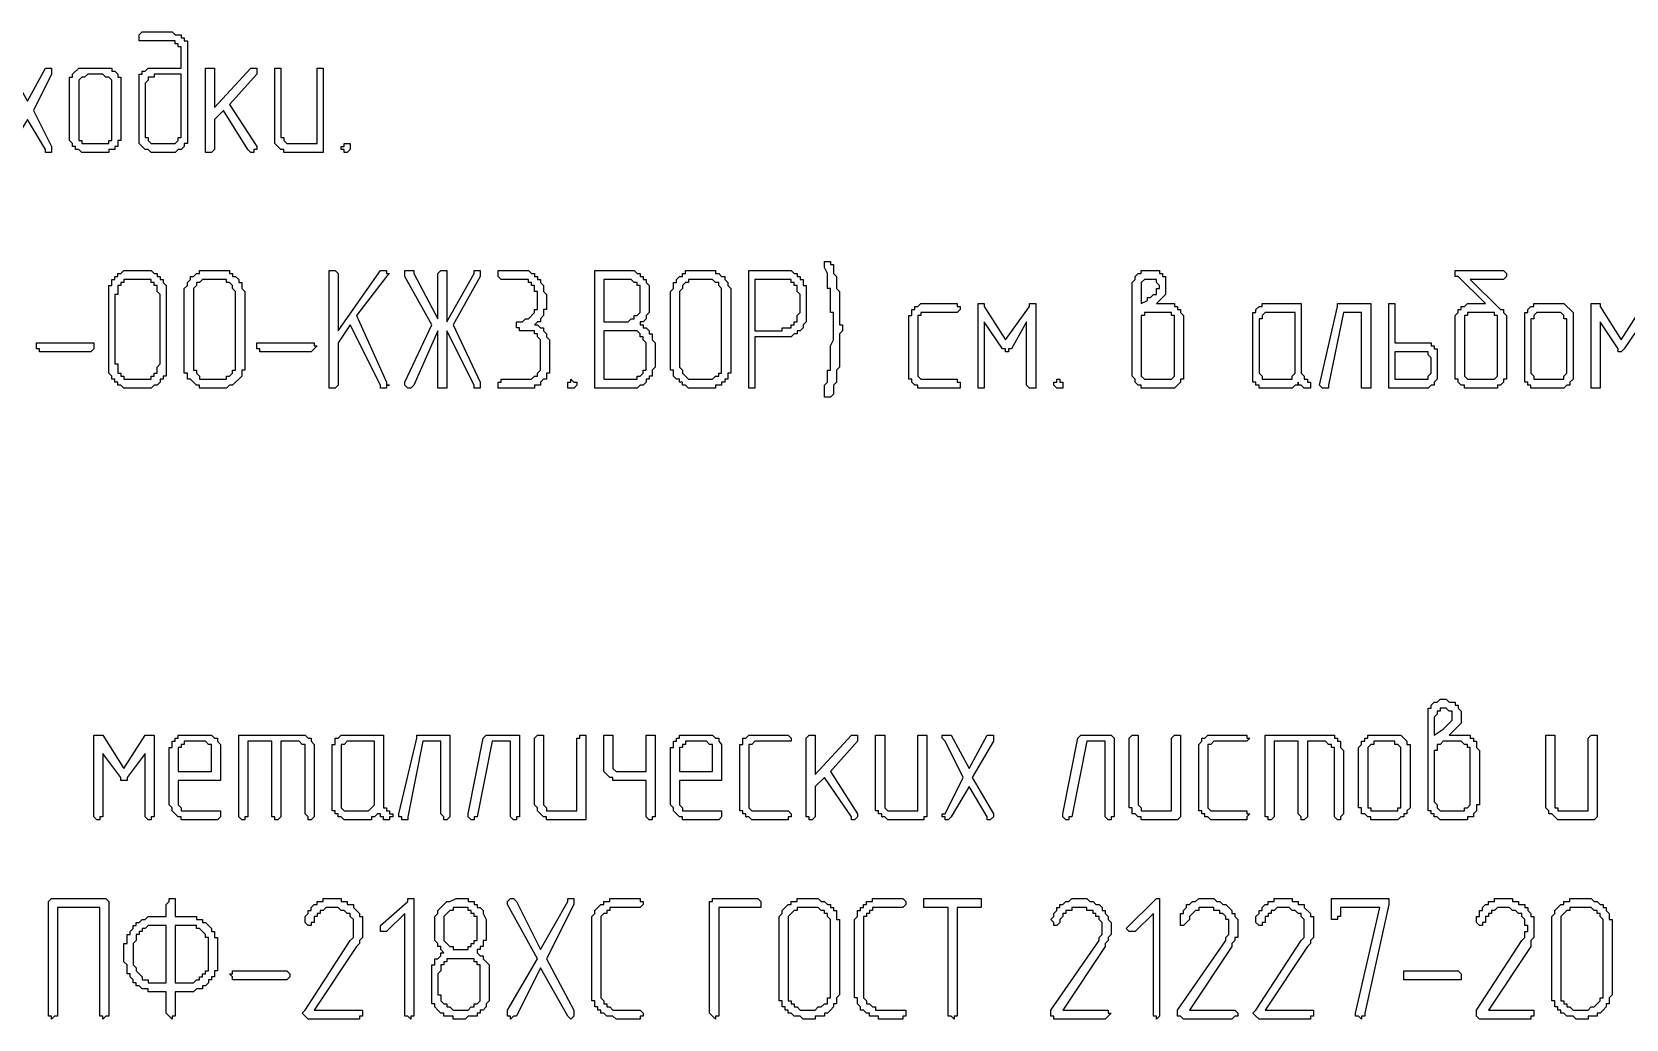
# Model space of a CAD drawing. Header units: millimetres. Extents: x 1 to 1188, y 1 to 840.
# Drawn here: x 1097.7 to 1131.23, y 77.86 to 98.62 of the extents above; entities that cross this region are included whole.
import ezdxf

# ---------------------------------------------------------------- set-up
doc = ezdxf.new("R2010")
doc.units = ezdxf.units.MM
doc.layers.add('GEOMETRY', color=7, linetype='Continuous')

msp = doc.modelspace()

# ---------------------------------------------------------------- linework, layer by layer
at = {"layer": 'GEOMETRY'}
for points in [[(1100.843, 97.86), (1100.843, 98.305), (1100.78, 98.305), (1100.78, 98.369), (1100.716, 98.369), (1100.716, 98.432), (1099.954, 98.432), (1099.954, 98.559), (1100.018, 98.622), (1100.653, 98.622), (1100.716, 98.559), (1100.843, 98.559), (1100.843, 98.495), (1100.906, 98.495), (1100.906, 98.432), (1100.97, 98.432), (1100.97, 96.273), (1100.906, 96.273), (1100.906, 96.209), (1100.843, 96.146), (1100.78, 96.146), (1100.716, 96.082), (1100.208, 96.082), (1100.144, 96.146), (1100.081, 96.146), (1099.954, 96.273), (1099.954, 97.733), (1100.018, 97.733), (1100.018, 97.797), (1100.081, 97.797), (1100.144, 97.86)], [(1097.731, 96.971), (1098.113, 96.209), (1098.113, 96.082), (1097.985, 96.082), (1097.985, 96.146), (1097.605, 96.781), (1097.223, 96.146), (1097.223, 96.082), (1097.096, 96.082), (1097.096, 96.146), (1097.033, 96.209), (1097.096, 96.209), (1097.478, 96.971), (1097.096, 97.733), (1097.033, 97.797), (1097.096, 97.86), (1097.223, 97.86), (1097.605, 97.163), (1097.985, 97.86), (1098.113, 97.86), (1098.113, 97.733)], [(1099.573, 96.464), (1099.573, 96.336), (1099.509, 96.336), (1099.509, 96.209), (1099.446, 96.209), (1099.446, 96.146), (1099.319, 96.146), (1099.319, 96.082), (1098.747, 96.082), (1098.684, 96.146), (1098.62, 96.146), (1098.62, 96.209), (1098.557, 96.209), (1098.557, 96.273), (1098.494, 96.336), (1098.494, 97.67), (1098.557, 97.67), (1098.557, 97.733), (1098.684, 97.86), (1099.382, 97.86), (1099.382, 97.797), (1099.446, 97.797), (1099.509, 97.733), (1099.509, 97.67), (1099.573, 97.67)], [(1099.382, 96.464), (1099.382, 97.606), (1099.319, 97.67), (1099.256, 97.67), (1099.192, 97.733), (1098.875, 97.733), (1098.81, 97.67), (1098.747, 97.67), (1098.684, 97.606), (1098.684, 96.336), (1098.747, 96.336), (1098.747, 96.273), (1099.319, 96.273), (1099.319, 96.336), (1099.382, 96.336)], [(1100.843, 97.733), (1100.271, 97.733), (1100.271, 97.67), (1100.144, 97.67), (1100.144, 97.606), (1100.081, 97.543), (1100.081, 96.401), (1100.144, 96.401), (1100.144, 96.336), (1100.208, 96.273), (1100.716, 96.273), (1100.78, 96.336), (1100.78, 96.401), (1100.843, 96.401)], [(1101.859, 97.098), (1102.431, 96.209), (1102.431, 96.146), (1102.367, 96.146), (1102.367, 96.082), (1102.304, 96.082), (1102.24, 96.146), (1101.732, 96.971), (1101.542, 96.781), (1101.542, 96.146), (1101.478, 96.082), (1101.352, 96.082), (1101.352, 97.86), (1101.542, 97.86), (1101.542, 97.035), (1102.304, 97.86), (1102.431, 97.86), (1102.431, 97.733)], [(1103.828, 96.209), (1103.828, 96.082), (1103.002, 96.082), (1103.002, 96.146), (1102.939, 96.146), (1102.876, 96.209), (1102.811, 96.273), (1102.811, 97.86), (1102.939, 97.86), (1102.939, 96.401), (1103.002, 96.401), (1103.002, 96.336), (1103.066, 96.273), (1103.701, 96.273), (1103.701, 97.86), (1103.828, 97.86)], [(1104.335, 96.273), (1104.398, 96.273), (1104.398, 96.146), (1104.335, 96.082), (1104.272, 96.082), (1104.272, 96.146), (1104.208, 96.146), (1104.208, 96.209), (1104.272, 96.209), (1104.272, 96.273)], [(1100.526, 91.638), (1100.526, 91.383), (1100.463, 91.383), (1100.463, 91.32), (1100.398, 91.32), (1100.398, 91.256), (1100.335, 91.193), (1100.271, 91.193), (1100.208, 91.13), (1099.636, 91.13), (1099.573, 91.193), (1099.509, 91.193), (1099.509, 91.256), (1099.446, 91.256), (1099.446, 91.32), (1099.382, 91.32), (1099.382, 91.383), (1099.319, 91.447), (1099.319, 93.289), (1099.382, 93.289), (1099.382, 93.416), (1099.446, 93.416), (1099.446, 93.479), (1099.509, 93.479), (1099.509, 93.543), (1099.573, 93.543), (1099.636, 93.606), (1100.208, 93.606), (1100.271, 93.543), (1100.335, 93.543), (1100.335, 93.479), (1100.398, 93.479), (1100.398, 93.416), (1100.463, 93.416), (1100.463, 93.352), (1100.526, 93.289)], [(1102.177, 91.638), (1102.177, 91.51), (1102.114, 91.51), (1102.114, 91.383), (1102.05, 91.32), (1101.985, 91.256), (1101.922, 91.193), (1101.859, 91.193), (1101.795, 91.13), (1101.223, 91.13), (1101.223, 91.193), (1101.16, 91.193), (1101.033, 91.32), (1100.97, 91.32), (1100.97, 91.447), (1100.906, 91.447), (1100.906, 93.226), (1100.97, 93.289), (1100.97, 93.352), (1101.033, 93.416), (1101.033, 93.479), (1101.097, 93.479), (1101.16, 93.543), (1101.223, 93.543), (1101.223, 93.606), (1101.859, 93.606), (1101.859, 93.543), (1101.922, 93.543), (1101.922, 93.479), (1101.985, 93.479), (1102.05, 93.416), (1102.05, 93.352), (1102.114, 93.352), (1102.114, 93.226), (1102.177, 93.161)], [(1104.145, 92.082), (1104.145, 91.193), (1104.081, 91.13), (1103.955, 91.13), (1103.955, 93.606), (1104.081, 93.606), (1104.145, 93.543), (1104.145, 92.335), (1105.034, 93.606), (1105.16, 93.606), (1105.16, 93.543), (1105.225, 93.543), (1105.16, 93.479), (1104.527, 92.654), (1105.16, 91.256), (1105.16, 91.193), (1105.225, 91.193), (1105.16, 91.193), (1105.16, 91.13), (1105.034, 91.13), (1105.034, 91.193), (1104.398, 92.464)], [(1106.431, 92.527), (1107.003, 93.543), (1107.003, 93.606), (1107.13, 93.606), (1107.13, 93.479), (1106.558, 92.464), (1107.13, 91.256), (1107.13, 91.13), (1107.003, 91.13), (1107.003, 91.193), (1106.431, 92.335), (1106.431, 91.13), (1106.241, 91.13), (1106.241, 92.335), (1105.732, 91.193), (1105.669, 91.13), (1105.606, 91.13), (1105.542, 91.193), (1105.542, 91.256), (1106.114, 92.464), (1105.542, 93.479), (1105.542, 93.606), (1105.732, 93.606), (1105.732, 93.543), (1106.241, 92.59), (1106.241, 93.543), (1106.304, 93.606), (1106.431, 93.606)], [(1108.272, 92.464), (1108.335, 92.464), (1108.4, 92.4), (1108.464, 92.4), (1108.464, 92.335), (1108.527, 92.272), (1108.527, 92.209), (1108.59, 92.145), (1108.59, 91.447), (1108.527, 91.447), (1108.527, 91.32), (1108.464, 91.32), (1108.4, 91.256), (1108.4, 91.193), (1108.272, 91.193), (1108.272, 91.13), (1107.51, 91.13), (1107.51, 91.256), (1107.573, 91.256), (1107.573, 91.32), (1108.209, 91.32), (1108.272, 91.383), (1108.335, 91.383), (1108.335, 91.447), (1108.4, 91.51), (1108.4, 92.145), (1108.335, 92.209), (1108.335, 92.272), (1108.272, 92.272), (1108.272, 92.335), (1107.955, 92.335), (1107.955, 92.4), (1107.892, 92.4), (1107.892, 92.527), (1108.019, 92.527), (1108.082, 92.59), (1108.145, 92.59), (1108.272, 92.717), (1108.272, 92.781), (1108.335, 92.781), (1108.335, 93.161), (1108.272, 93.161), (1108.272, 93.289), (1108.209, 93.289), (1108.209, 93.352), (1108.145, 93.352), (1108.145, 93.416), (1107.573, 93.416), (1107.51, 93.479), (1107.51, 93.606), (1108.145, 93.606), (1108.209, 93.543), (1108.272, 93.543), (1108.272, 93.479), (1108.335, 93.479), (1108.335, 93.416), (1108.4, 93.416), (1108.4, 93.352), (1108.464, 93.289), (1108.464, 93.161), (1108.527, 93.098), (1108.527, 92.781), (1108.464, 92.781), (1108.464, 92.654), (1108.4, 92.59), (1108.4, 92.527), (1108.335, 92.527)], [(1109.606, 91.13), (1109.543, 91.13), (1109.543, 93.606), (1110.368, 93.606), (1110.431, 93.543), (1110.495, 93.543), (1110.495, 93.479), (1110.558, 93.479), (1110.558, 93.416), (1110.622, 93.416), (1110.622, 93.352), (1110.685, 93.289), (1110.685, 92.717), (1110.622, 92.654), (1110.622, 92.59), (1110.558, 92.527), (1110.495, 92.527), (1110.495, 92.464), (1110.558, 92.464), (1110.558, 92.4), (1110.622, 92.4), (1110.685, 92.335), (1110.685, 92.272), (1110.748, 92.272), (1110.748, 92.145), (1110.813, 92.082), (1110.813, 91.573), (1110.748, 91.51), (1110.748, 91.383), (1110.685, 91.383), (1110.685, 91.32), (1110.622, 91.32), (1110.622, 91.256), (1110.558, 91.193), (1110.495, 91.193), (1110.431, 91.13)], [(1112.401, 91.638), (1112.401, 91.447), (1112.336, 91.447), (1112.336, 91.32), (1112.273, 91.32), (1112.273, 91.256), (1112.209, 91.256), (1112.209, 91.193), (1112.082, 91.193), (1112.082, 91.13), (1111.51, 91.13), (1111.447, 91.193), (1111.384, 91.193), (1111.384, 91.256), (1111.32, 91.256), (1111.32, 91.32), (1111.257, 91.32), (1111.194, 91.383), (1111.194, 91.51), (1111.13, 91.51), (1111.13, 93.161), (1111.194, 93.226), (1111.194, 93.352), (1111.257, 93.352), (1111.257, 93.416), (1111.32, 93.479), (1111.384, 93.479), (1111.384, 93.543), (1111.447, 93.543), (1111.447, 93.606), (1112.082, 93.606), (1112.082, 93.543), (1112.146, 93.543), (1112.209, 93.479), (1112.273, 93.479), (1112.273, 93.416), (1112.336, 93.352), (1112.336, 93.289), (1112.401, 93.226)], [(1112.908, 92.209), (1112.908, 91.13), (1112.781, 91.13), (1112.781, 93.606), (1113.67, 93.606), (1113.733, 93.543), (1113.797, 93.543), (1113.797, 93.479), (1113.86, 93.479), (1113.86, 93.416), (1113.923, 93.416), (1113.923, 93.289), (1113.988, 93.289), (1113.988, 92.527), (1113.923, 92.464), (1113.923, 92.4), (1113.86, 92.335), (1113.797, 92.335), (1113.797, 92.272), (1113.733, 92.272), (1113.67, 92.209)], [(1114.559, 91.003), (1114.495, 90.939), (1114.369, 90.939), (1114.369, 91.193), (1114.432, 91.256), (1114.432, 91.51), (1114.495, 91.51), (1114.495, 92.019), (1114.559, 92.145), (1114.559, 92.717), (1114.495, 92.717), (1114.495, 93.226), (1114.432, 93.226), (1114.432, 93.543), (1114.369, 93.669), (1114.369, 93.796), (1114.495, 93.796), (1114.495, 93.733), (1114.559, 93.733), (1114.559, 93.543), (1114.622, 93.479), (1114.622, 93.226), (1114.685, 93.161), (1114.685, 92.464), (1114.75, 92.464), (1114.75, 92.335), (1114.685, 92.272), (1114.685, 91.573), (1114.622, 91.51), (1114.622, 91.256), (1114.559, 91.193)], [(1121.354, 92.907), (1121.734, 92.907), (1121.734, 92.844), (1121.798, 92.844), (1121.798, 92.781), (1121.861, 92.781), (1121.861, 92.717), (1121.926, 92.654), (1121.926, 91.32), (1121.861, 91.32), (1121.861, 91.256), (1121.734, 91.13), (1121.035, 91.13), (1121.035, 91.193), (1120.972, 91.193), (1120.909, 91.256), (1120.909, 91.32), (1120.845, 91.383), (1120.845, 93.352), (1120.909, 93.416), (1120.909, 93.479), (1120.972, 93.543), (1121.035, 93.543), (1121.035, 93.606), (1121.417, 93.606), (1121.417, 93.543), (1121.481, 93.543), (1121.481, 93.479), (1121.544, 93.479), (1121.544, 93.098)], [(1128.593, 92.781), (1128.656, 92.781), (1128.656, 92.717), (1128.719, 92.654), (1128.719, 91.32), (1128.656, 91.32), (1128.656, 91.256), (1128.593, 91.193), (1128.529, 91.193), (1128.529, 91.13), (1127.831, 91.13), (1127.831, 91.193), (1127.767, 91.193), (1127.704, 91.256), (1127.704, 91.32), (1127.64, 91.32), (1127.64, 92.654), (1127.704, 92.717), (1127.704, 92.781), (1127.767, 92.781), (1127.767, 92.844), (1127.831, 92.844), (1127.894, 92.907), (1128.276, 92.907), (1127.704, 93.479), (1127.64, 93.479), (1127.64, 93.606), (1128.656, 93.606), (1128.719, 93.543), (1128.719, 93.479), (1128.656, 93.416), (1127.957, 93.416)], [(1100.398, 91.638), (1100.398, 93.098), (1100.335, 93.161), (1100.335, 93.289), (1100.271, 93.289), (1100.271, 93.352), (1100.208, 93.352), (1100.208, 93.416), (1099.636, 93.416), (1099.636, 93.352), (1099.573, 93.352), (1099.573, 93.289), (1099.509, 93.289), (1099.509, 93.098), (1099.446, 93.098), (1099.446, 91.638), (1099.509, 91.638), (1099.509, 91.447), (1099.573, 91.447), (1099.573, 91.383), (1099.636, 91.383), (1099.636, 91.32), (1100.208, 91.32), (1100.208, 91.383), (1100.271, 91.383), (1100.271, 91.447), (1100.335, 91.447), (1100.335, 91.573)], [(1101.985, 91.638), (1101.985, 93.161), (1101.922, 93.226), (1101.922, 93.289), (1101.859, 93.352), (1101.795, 93.352), (1101.795, 93.416), (1101.288, 93.416), (1101.223, 93.352), (1101.16, 93.352), (1101.16, 93.289), (1101.097, 93.226), (1101.097, 91.51), (1101.16, 91.51), (1101.16, 91.447), (1101.223, 91.383), (1101.223, 91.32), (1101.795, 91.32), (1101.795, 91.383), (1101.859, 91.383), (1101.922, 91.447), (1101.922, 91.51), (1101.985, 91.51)], [(1109.733, 92.527), (1110.241, 92.527), (1110.305, 92.59), (1110.368, 92.59), (1110.368, 92.654), (1110.431, 92.654), (1110.495, 92.717), (1110.495, 93.289), (1110.431, 93.289), (1110.431, 93.352), (1110.368, 93.352), (1110.305, 93.416), (1109.733, 93.416)], [(1112.209, 91.638), (1112.209, 93.226), (1112.146, 93.289), (1112.146, 93.352), (1112.082, 93.352), (1112.019, 93.416), (1111.51, 93.416), (1111.51, 93.352), (1111.447, 93.352), (1111.384, 93.289), (1111.384, 93.226), (1111.32, 93.161), (1111.32, 91.573), (1111.384, 91.51), (1111.384, 91.447), (1111.51, 91.32), (1112.019, 91.32), (1112.082, 91.383), (1112.146, 91.383), (1112.146, 91.447), (1112.209, 91.447)], [(1112.908, 92.335), (1113.48, 92.335), (1113.48, 92.4), (1113.67, 92.4), (1113.67, 92.464), (1113.733, 92.464), (1113.733, 92.527), (1113.797, 92.527), (1113.797, 92.654), (1113.86, 92.717), (1113.86, 93.098), (1113.797, 93.161), (1113.797, 93.289), (1113.733, 93.289), (1113.733, 93.352), (1113.67, 93.352), (1113.67, 93.416), (1112.908, 93.416)], [(1121.035, 92.907), (1121.164, 92.971), (1121.164, 93.034), (1121.227, 93.034), (1121.29, 93.098), (1121.354, 93.098), (1121.354, 93.226), (1121.417, 93.226), (1121.417, 93.289), (1121.354, 93.352), (1121.354, 93.416), (1121.1, 93.416), (1121.035, 93.352)], [(1117.163, 91.13), (1116.338, 91.13), (1116.338, 91.193), (1116.273, 91.193), (1116.21, 91.256), (1116.21, 91.32), (1116.146, 91.32), (1116.146, 92.654), (1116.21, 92.654), (1116.21, 92.781), (1116.273, 92.781), (1116.273, 92.844), (1116.338, 92.844), (1116.401, 92.907), (1117.163, 92.907), (1117.163, 92.844), (1117.227, 92.844), (1117.227, 92.781), (1117.163, 92.717), (1116.401, 92.717), (1116.401, 92.654), (1116.338, 92.654), (1116.338, 91.383), (1116.401, 91.32), (1117.163, 91.32), (1117.163, 91.256), (1117.227, 91.256), (1117.227, 91.13)], [(1118.814, 91.193), (1118.814, 91.13), (1118.686, 91.13), (1118.623, 91.193), (1118.623, 92.527), (1118.306, 91.955), (1118.242, 91.955), (1118.242, 91.892), (1118.179, 91.892), (1118.179, 91.955), (1118.115, 91.955), (1117.734, 92.527), (1117.734, 91.13), (1117.607, 91.13), (1117.607, 92.907), (1117.734, 92.907), (1117.734, 92.844), (1118.179, 92.145), (1118.686, 92.844), (1118.686, 92.907), (1118.814, 92.907)], [(1124.529, 91.256), (1124.592, 91.256), (1124.592, 91.13), (1124.465, 91.13), (1124.402, 91.193), (1124.339, 91.193), (1124.339, 91.256), (1124.339, 91.193), (1124.275, 91.193), (1124.21, 91.13), (1123.513, 91.13), (1123.513, 91.193), (1123.448, 91.193), (1123.448, 91.256), (1123.385, 91.256), (1123.385, 92.717), (1123.448, 92.717), (1123.448, 92.781), (1123.513, 92.844), (1123.577, 92.844), (1123.577, 92.907), (1124.402, 92.907), (1124.402, 91.447), (1124.465, 91.383), (1124.465, 91.32), (1124.529, 91.32)], [(1125.863, 91.193), (1125.863, 91.13), (1125.671, 91.13), (1125.671, 92.717), (1125.291, 92.717), (1124.973, 91.193), (1124.973, 91.13), (1124.846, 91.13), (1124.782, 91.193), (1125.164, 92.844), (1125.164, 92.907), (1125.863, 92.907)], [(1126.37, 92.082), (1127.132, 92.082), (1127.132, 92.019), (1127.195, 92.019), (1127.195, 91.955), (1127.259, 91.955), (1127.259, 91.32), (1127.195, 91.256), (1127.195, 91.193), (1127.132, 91.193), (1127.069, 91.13), (1126.243, 91.13), (1126.243, 92.907), (1126.37, 92.907)], [(1130.117, 91.447), (1130.117, 91.32), (1130.053, 91.256), (1130.053, 91.193), (1129.99, 91.193), (1129.927, 91.13), (1129.228, 91.13), (1129.228, 91.193), (1129.164, 91.193), (1129.164, 91.256), (1129.101, 91.256), (1129.101, 92.717), (1129.164, 92.717), (1129.164, 92.781), (1129.228, 92.844), (1129.291, 92.844), (1129.291, 92.907), (1129.927, 92.907), (1130.117, 92.717)], [(1131.768, 91.193), (1131.704, 91.13), (1131.577, 91.13), (1131.577, 92.527), (1131.196, 91.955), (1131.132, 91.892), (1131.069, 91.892), (1131.069, 91.955), (1130.689, 92.527), (1130.689, 91.13), (1130.497, 91.13), (1130.497, 92.907), (1130.689, 92.907), (1130.689, 92.844), (1131.132, 92.145), (1131.577, 92.844), (1131.641, 92.907), (1131.704, 92.907), (1131.768, 92.844)], [(1121.734, 91.447), (1121.734, 92.654), (1121.671, 92.654), (1121.671, 92.717), (1121.1, 92.717), (1121.1, 92.654), (1121.035, 92.654), (1121.035, 91.383), (1121.1, 91.32), (1121.671, 91.32), (1121.734, 91.383)], [(1124.275, 91.447), (1124.275, 92.717), (1123.64, 92.717), (1123.577, 92.654), (1123.577, 92.59), (1123.513, 92.59), (1123.513, 91.447), (1123.577, 91.383), (1123.577, 91.32), (1124.21, 91.32), (1124.21, 91.383)], [(1128.529, 91.447), (1128.529, 92.654), (1128.466, 92.654), (1128.466, 92.717), (1127.894, 92.717), (1127.894, 92.654), (1127.831, 92.654), (1127.831, 91.383), (1127.894, 91.32), (1128.466, 91.32), (1128.529, 91.383)], [(1129.99, 91.447), (1129.99, 92.59), (1129.927, 92.59), (1129.927, 92.654), (1129.863, 92.717), (1129.355, 92.717), (1129.291, 92.654), (1129.291, 92.59), (1129.228, 92.59), (1129.228, 91.447), (1129.291, 91.383), (1129.291, 91.32), (1129.927, 91.32), (1129.927, 91.383)], [(1109.733, 91.32), (1110.431, 91.32), (1110.431, 91.383), (1110.495, 91.383), (1110.558, 91.447), (1110.558, 91.51), (1110.622, 91.51), (1110.622, 92.082), (1110.558, 92.145), (1110.558, 92.209), (1110.495, 92.209), (1110.495, 92.272), (1110.431, 92.335), (1109.733, 92.335)], [(1098.939, 91.892), (1097.858, 91.892), (1097.858, 91.955), (1097.795, 91.955), (1097.795, 92.082), (1099.002, 92.082), (1099.002, 91.955)], [(1103.573, 91.892), (1102.494, 91.892), (1102.494, 91.955), (1102.431, 91.955), (1102.431, 92.082), (1103.638, 92.082), (1103.638, 92.019), (1103.701, 92.019), (1103.638, 91.955)], [(1126.37, 91.892), (1126.37, 91.32), (1127.069, 91.32), (1127.069, 91.383), (1127.132, 91.447), (1127.132, 91.765), (1127.069, 91.828), (1127.069, 91.892)], [(1109.034, 91.32), (1109.098, 91.256), (1109.161, 91.256), (1109.161, 91.193), (1109.098, 91.13), (1108.971, 91.13), (1108.971, 91.256), (1109.034, 91.256)], [(1119.321, 91.32), (1119.321, 91.256), (1119.385, 91.256), (1119.385, 91.13), (1119.258, 91.13), (1119.194, 91.193), (1119.194, 91.256), (1119.258, 91.256), (1119.258, 91.32)], [(1127.514, 83.827), (1127.957, 83.827), (1127.957, 83.764), (1128.021, 83.764), (1128.021, 83.701), (1128.084, 83.701), (1128.084, 83.573), (1128.148, 83.509), (1128.148, 82.367), (1128.084, 82.367), (1128.084, 82.24), (1128.021, 82.177), (1128.021, 82.113), (1127.894, 82.113), (1127.894, 82.048), (1127.322, 82.048), (1127.259, 82.113), (1127.195, 82.113), (1127.195, 82.177), (1127.132, 82.177), (1127.132, 82.24), (1127.069, 82.24), (1127.069, 84.398), (1127.132, 84.398), (1127.132, 84.463), (1127.195, 84.526), (1127.259, 84.526), (1127.322, 84.589), (1127.45, 84.589), (1127.514, 84.526), (1127.64, 84.526), (1127.64, 84.463), (1127.704, 84.463), (1127.704, 84.398), (1127.767, 84.335), (1127.767, 84.081)], [(1127.195, 83.827), (1127.385, 83.954), (1127.45, 84.018), (1127.577, 84.144), (1127.577, 84.335), (1127.514, 84.335), (1127.45, 84.398), (1127.322, 84.398), (1127.322, 84.335), (1127.259, 84.335), (1127.259, 84.271), (1127.195, 84.208)], [(1100.271, 82.177), (1100.271, 82.113), (1100.208, 82.113), (1100.208, 82.048), (1100.144, 82.048), (1100.081, 82.113), (1100.081, 83.446), (1099.701, 82.939), (1099.701, 82.875), (1099.573, 82.875), (1099.573, 82.939), (1099.192, 83.446), (1099.192, 82.113), (1099.129, 82.113), (1099.129, 82.048), (1099.065, 82.048), (1099.002, 82.113), (1099.002, 83.827), (1099.192, 83.827), (1099.636, 83.129), (1100.081, 83.827), (1100.271, 83.827)], [(1100.78, 82.875), (1100.78, 82.367), (1100.843, 82.303), (1100.843, 82.24), (1101.669, 82.24), (1101.669, 82.113), (1101.605, 82.048), (1100.843, 82.048), (1100.843, 82.113), (1100.78, 82.113), (1100.653, 82.24), (1100.653, 82.303), (1100.589, 82.367), (1100.589, 83.573), (1100.653, 83.573), (1100.653, 83.701), (1100.716, 83.701), (1100.716, 83.764), (1100.78, 83.764), (1100.78, 83.827), (1101.478, 83.827), (1101.542, 83.764), (1101.605, 83.764), (1101.605, 83.701), (1101.669, 83.636), (1101.669, 82.875)], [(1100.78, 83.065), (1101.478, 83.065), (1101.478, 83.636), (1101.415, 83.636), (1101.352, 83.701), (1100.906, 83.701), (1100.906, 83.636), (1100.843, 83.636), (1100.843, 83.573), (1100.78, 83.573)], [(1102.748, 83.701), (1102.24, 83.701), (1102.24, 82.113), (1102.177, 82.113), (1102.177, 82.048), (1102.114, 82.048), (1102.05, 82.113), (1102.05, 83.827), (1103.446, 83.827), (1103.51, 83.764), (1103.573, 83.764), (1103.573, 83.701), (1103.638, 83.636), (1103.638, 82.113), (1103.573, 82.048), (1103.51, 82.048), (1103.51, 82.113), (1103.446, 82.177), (1103.446, 83.636), (1103.383, 83.636), (1103.319, 83.701), (1102.939, 83.701), (1102.939, 82.113), (1102.876, 82.048), (1102.811, 82.048), (1102.811, 82.113), (1102.748, 82.113)], [(1105.225, 82.24), (1105.225, 82.177), (1105.289, 82.177), (1105.289, 82.113), (1105.225, 82.113), (1105.225, 82.048), (1105.097, 82.048), (1105.097, 82.113), (1105.034, 82.113), (1105.034, 82.177), (1104.97, 82.177), (1104.907, 82.113), (1104.844, 82.113), (1104.844, 82.048), (1104.272, 82.048), (1104.208, 82.113), (1104.145, 82.113), (1104.145, 82.177), (1104.081, 82.177), (1104.081, 82.24), (1104.018, 82.24), (1104.018, 83.636), (1104.081, 83.636), (1104.081, 83.764), (1104.145, 83.764), (1104.208, 83.827), (1105.097, 83.827), (1105.097, 82.303), (1105.16, 82.303), (1105.16, 82.24)], [(1104.907, 82.43), (1104.907, 83.701), (1104.335, 83.701), (1104.272, 83.636), (1104.208, 83.636), (1104.208, 82.303), (1104.272, 82.24), (1104.78, 82.24), (1104.907, 82.367)], [(1106.494, 82.177), (1106.494, 82.113), (1106.431, 82.048), (1106.368, 82.048), (1106.368, 82.113), (1106.304, 82.177), (1106.304, 83.701), (1105.923, 83.701), (1105.606, 82.113), (1105.606, 82.048), (1105.479, 82.048), (1105.479, 82.113), (1105.415, 82.113), (1105.415, 82.177), (1105.796, 83.764), (1105.796, 83.827), (1106.494, 83.827)], [(1107.955, 82.177), (1107.955, 82.113), (1107.892, 82.113), (1107.892, 82.048), (1107.828, 82.048), (1107.765, 82.113), (1107.765, 83.701), (1107.383, 83.701), (1107.066, 82.113), (1107.003, 82.113), (1107.003, 82.048), (1106.939, 82.048), (1106.876, 82.113), (1106.876, 82.177), (1107.193, 83.764), (1107.256, 83.827), (1107.955, 83.827)], [(1109.352, 82.177), (1109.352, 82.048), (1108.527, 82.048), (1108.527, 82.113), (1108.464, 82.113), (1108.4, 82.177), (1108.335, 82.24), (1108.335, 82.303), (1108.272, 82.367), (1108.272, 83.764), (1108.335, 83.827), (1108.464, 83.827), (1108.464, 82.367), (1108.527, 82.303), (1108.527, 82.24), (1109.161, 82.24), (1109.161, 83.764), (1109.226, 83.764), (1109.226, 83.827), (1109.352, 83.827)], [(1110.622, 83.065), (1110.622, 83.827), (1110.813, 83.827), (1110.813, 82.113), (1110.748, 82.113), (1110.748, 82.048), (1110.685, 82.048), (1110.622, 82.113), (1110.622, 82.875), (1109.923, 82.875), (1109.923, 82.939), (1109.86, 82.939), (1109.733, 83.065), (1109.733, 83.827), (1109.923, 83.827), (1109.923, 83.129), (1109.988, 83.065)], [(1111.32, 82.875), (1111.32, 82.367), (1111.384, 82.303), (1111.384, 82.24), (1112.209, 82.24), (1112.209, 82.113), (1112.146, 82.048), (1111.384, 82.048), (1111.384, 82.113), (1111.32, 82.113), (1111.194, 82.24), (1111.194, 82.303), (1111.13, 82.367), (1111.13, 83.573), (1111.194, 83.573), (1111.194, 83.701), (1111.257, 83.701), (1111.257, 83.764), (1111.32, 83.764), (1111.32, 83.827), (1112.019, 83.827), (1112.082, 83.764), (1112.146, 83.764), (1112.146, 83.701), (1112.209, 83.636), (1112.209, 82.875)], [(1111.32, 83.065), (1112.019, 83.065), (1112.019, 83.636), (1111.956, 83.636), (1111.892, 83.701), (1111.447, 83.701), (1111.447, 83.636), (1111.384, 83.636), (1111.384, 83.573), (1111.32, 83.573)], [(1113.543, 82.048), (1112.844, 82.048), (1112.781, 82.113), (1112.718, 82.113), (1112.718, 82.177), (1112.654, 82.177), (1112.654, 82.24), (1112.591, 82.24), (1112.591, 83.636), (1112.654, 83.636), (1112.654, 83.764), (1112.718, 83.764), (1112.781, 83.827), (1113.606, 83.827), (1113.67, 83.764), (1113.67, 83.701), (1112.908, 83.701), (1112.844, 83.636), (1112.781, 83.636), (1112.781, 82.303), (1112.844, 82.24), (1113.606, 82.24), (1113.67, 82.177), (1113.67, 82.113), (1113.606, 82.113), (1113.606, 82.048)], [(1114.495, 83.065), (1115.067, 82.177), (1115.067, 82.113), (1115.004, 82.048), (1114.94, 82.048), (1114.94, 82.113), (1114.369, 82.939), (1114.178, 82.747), (1114.178, 82.113), (1114.115, 82.048), (1114.052, 82.048), (1114.052, 82.113), (1113.988, 82.113), (1113.988, 83.764), (1114.052, 83.827), (1114.178, 83.827), (1114.178, 83.002), (1114.94, 83.827), (1115.067, 83.827), (1115.067, 83.701)], [(1116.528, 82.177), (1116.528, 82.113), (1116.464, 82.113), (1116.464, 82.048), (1115.702, 82.048), (1115.639, 82.113), (1115.576, 82.113), (1115.576, 82.177), (1115.511, 82.177), (1115.511, 82.24), (1115.448, 82.24), (1115.448, 83.827), (1115.639, 83.827), (1115.639, 82.303), (1115.702, 82.24), (1116.338, 82.24), (1116.338, 83.827), (1116.528, 83.827)], [(1117.48, 82.939), (1117.925, 82.177), (1117.925, 82.113), (1117.86, 82.048), (1117.797, 82.048), (1117.797, 82.113), (1117.417, 82.747), (1117.035, 82.113), (1116.972, 82.048), (1116.908, 82.048), (1116.908, 82.113), (1116.845, 82.113), (1116.845, 82.177), (1116.908, 82.177), (1117.29, 82.939), (1116.908, 83.701), (1116.845, 83.764), (1116.845, 83.827), (1117.035, 83.827), (1117.417, 83.129), (1117.797, 83.827), (1117.925, 83.827), (1117.925, 83.701)], [(1120.465, 82.177), (1120.465, 82.113), (1120.402, 82.113), (1120.402, 82.048), (1120.338, 82.048), (1120.273, 82.113), (1120.273, 83.701), (1119.893, 83.701), (1119.576, 82.113), (1119.513, 82.113), (1119.513, 82.048), (1119.448, 82.048), (1119.385, 82.113), (1119.385, 82.177), (1119.703, 83.764), (1119.766, 83.827), (1120.402, 83.827), (1120.465, 83.764)], [(1121.861, 82.177), (1121.861, 82.113), (1121.798, 82.048), (1121.035, 82.048), (1121.035, 82.113), (1120.972, 82.113), (1120.909, 82.177), (1120.845, 82.177), (1120.845, 82.303), (1120.782, 82.303), (1120.782, 83.764), (1120.845, 83.827), (1120.972, 83.827), (1120.972, 82.367), (1121.035, 82.303), (1121.035, 82.24), (1121.671, 82.24), (1121.671, 83.764), (1121.734, 83.827), (1121.861, 83.827)], [(1123.195, 82.048), (1122.496, 82.048), (1122.433, 82.113), (1122.369, 82.113), (1122.369, 82.177), (1122.306, 82.177), (1122.306, 82.24), (1122.243, 82.24), (1122.243, 83.636), (1122.306, 83.701), (1122.306, 83.764), (1122.369, 83.764), (1122.433, 83.827), (1123.258, 83.827), (1123.258, 83.764), (1123.322, 83.764), (1123.258, 83.701), (1122.56, 83.701), (1122.496, 83.636), (1122.433, 83.636), (1122.433, 82.303), (1122.496, 82.24), (1123.258, 82.24), (1123.258, 82.177), (1123.322, 82.177), (1123.258, 82.113), (1123.258, 82.048)], [(1124.339, 83.701), (1123.83, 83.701), (1123.83, 82.113), (1123.767, 82.048), (1123.703, 82.048), (1123.703, 82.113), (1123.64, 82.113), (1123.64, 83.827), (1125.101, 83.827), (1125.101, 83.764), (1125.164, 83.764), (1125.164, 83.701), (1125.227, 83.701), (1125.227, 83.573), (1125.291, 83.509), (1125.291, 82.177), (1125.227, 82.113), (1125.227, 82.048), (1125.164, 82.048), (1125.101, 82.113), (1125.101, 83.573), (1125.036, 83.573), (1125.036, 83.636), (1124.973, 83.636), (1124.909, 83.701), (1124.529, 83.701), (1124.529, 82.113), (1124.465, 82.048), (1124.402, 82.048), (1124.402, 82.113), (1124.339, 82.177)], [(1126.688, 82.43), (1126.688, 82.303), (1126.623, 82.24), (1126.623, 82.177), (1126.56, 82.177), (1126.56, 82.113), (1126.497, 82.113), (1126.433, 82.048), (1125.863, 82.048), (1125.863, 82.113), (1125.798, 82.113), (1125.735, 82.177), (1125.671, 82.177), (1125.671, 82.303), (1125.608, 82.303), (1125.608, 83.573), (1125.671, 83.636), (1125.671, 83.701), (1125.735, 83.701), (1125.735, 83.764), (1125.798, 83.764), (1125.798, 83.827), (1126.497, 83.827), (1126.623, 83.701), (1126.623, 83.636), (1126.688, 83.636)], [(1126.497, 82.43), (1126.497, 83.573), (1126.433, 83.636), (1126.37, 83.636), (1126.37, 83.701), (1125.926, 83.701), (1125.926, 83.636), (1125.863, 83.636), (1125.798, 83.573), (1125.798, 82.303), (1125.863, 82.303), (1125.863, 82.24), (1126.433, 82.24), (1126.433, 82.303), (1126.497, 82.303)], [(1127.957, 82.43), (1127.957, 83.573), (1127.894, 83.573), (1127.894, 83.636), (1127.831, 83.636), (1127.767, 83.701), (1127.385, 83.701), (1127.322, 83.636), (1127.259, 83.636), (1127.259, 83.509), (1127.195, 83.509), (1127.195, 82.43), (1127.259, 82.367), (1127.259, 82.303), (1127.322, 82.24), (1127.831, 82.24), (1127.831, 82.303), (1127.894, 82.303), (1127.957, 82.367)], [(1130.625, 82.177), (1130.625, 82.113), (1130.56, 82.048), (1129.798, 82.048), (1129.735, 82.113), (1129.672, 82.177), (1129.608, 82.177), (1129.608, 82.24), (1129.545, 82.303), (1129.545, 83.827), (1129.735, 83.827), (1129.735, 82.303), (1129.798, 82.303), (1129.798, 82.24), (1130.434, 82.24), (1130.434, 83.764), (1130.497, 83.827), (1130.625, 83.827)], [(1099.319, 77.985), (1099.319, 77.921), (1099.256, 77.921), (1099.192, 77.858), (1099.192, 77.921), (1099.129, 77.921), (1099.129, 80.207), (1098.24, 80.207), (1098.24, 77.921), (1098.177, 77.921), (1098.113, 77.858), (1098.113, 77.921), (1098.048, 77.921), (1098.048, 80.334), (1098.113, 80.398), (1099.256, 80.398), (1099.319, 80.334)], [(1100.526, 78.43), (1100.144, 78.43), (1100.144, 78.493), (1100.018, 78.493), (1099.954, 78.556), (1099.891, 78.556), (1099.891, 78.62), (1099.827, 78.62), (1099.827, 78.683), (1099.764, 78.747), (1099.764, 78.81), (1099.701, 78.81), (1099.701, 79.002), (1099.636, 79.065), (1099.636, 79.445), (1099.701, 79.445), (1099.701, 79.635), (1099.764, 79.635), (1099.764, 79.7), (1099.827, 79.764), (1099.827, 79.827), (1099.891, 79.827), (1099.891, 79.89), (1099.954, 79.89), (1100.018, 79.954), (1100.081, 79.954), (1100.144, 80.017), (1100.526, 80.017), (1100.526, 80.271), (1100.589, 80.334), (1100.589, 80.398), (1100.716, 80.398), (1100.716, 80.017), (1101.16, 80.017), (1101.16, 79.954), (1101.288, 79.954), (1101.288, 79.89), (1101.352, 79.89), (1101.478, 79.764), (1101.478, 79.7), (1101.542, 79.7), (1101.542, 79.572), (1101.605, 79.572), (1101.605, 78.873), (1101.542, 78.873), (1101.542, 78.747), (1101.478, 78.747), (1101.478, 78.683), (1101.415, 78.683), (1101.415, 78.62), (1101.352, 78.556), (1101.288, 78.556), (1101.288, 78.493), (1101.16, 78.493), (1101.097, 78.43), (1100.716, 78.43), (1100.716, 77.921), (1100.653, 77.921), (1100.653, 77.858), (1100.526, 77.985)], [(1104.59, 77.858), (1103.51, 77.858), (1103.383, 77.985), (1103.446, 78.048), (1104.398, 79.509), (1104.463, 79.572), (1104.463, 79.954), (1104.398, 80.017), (1104.398, 80.081), (1104.335, 80.081), (1104.272, 80.144), (1104.208, 80.144), (1104.145, 80.207), (1103.891, 80.207), (1103.828, 80.144), (1103.764, 80.144), (1103.764, 80.081), (1103.701, 80.081), (1103.701, 80.017), (1103.638, 80.017), (1103.638, 79.89), (1103.573, 79.89), (1103.573, 79.827), (1103.51, 79.827), (1103.446, 79.89), (1103.446, 80.017), (1103.51, 80.081), (1103.51, 80.144), (1103.573, 80.144), (1103.573, 80.207), (1103.638, 80.271), (1103.701, 80.271), (1103.701, 80.334), (1103.828, 80.334), (1103.828, 80.398), (1104.208, 80.398), (1104.208, 80.334), (1104.335, 80.334), (1104.335, 80.271), (1104.463, 80.271), (1104.463, 80.207), (1104.59, 80.081), (1104.59, 80.017), (1104.653, 80.017), (1104.653, 79.572), (1104.59, 79.509), (1104.59, 79.445), (1104.527, 79.382), (1103.638, 78.048), (1104.653, 78.048), (1104.653, 77.921), (1104.59, 77.921)], [(1105.732, 77.985), (1105.732, 77.921), (1105.669, 77.921), (1105.669, 77.858), (1105.606, 77.921), (1105.542, 77.921), (1105.542, 80.081), (1105.16, 79.7), (1105.034, 79.7), (1105.034, 79.827), (1105.606, 80.334), (1105.606, 80.398), (1105.732, 80.398)], [(1107.32, 78.43), (1107.32, 78.239), (1107.256, 78.176), (1107.256, 78.113), (1107.193, 78.048), (1107.13, 78.048), (1107.13, 77.985), (1107.066, 77.985), (1107.066, 77.921), (1106.876, 77.921), (1106.813, 77.858), (1106.558, 77.858), (1106.558, 77.921), (1106.368, 77.921), (1106.368, 77.985), (1106.304, 77.985), (1106.241, 78.048), (1106.177, 78.113), (1106.177, 78.176), (1106.114, 78.176), (1106.114, 79.002), (1106.177, 79.002), (1106.177, 79.128), (1106.241, 79.128), (1106.304, 79.192), (1106.304, 79.255), (1106.368, 79.255), (1106.304, 79.319), (1106.304, 79.382), (1106.241, 79.382), (1106.241, 79.445), (1106.177, 79.509), (1106.177, 80.017), (1106.241, 80.081), (1106.241, 80.144), (1106.431, 80.334), (1106.494, 80.334), (1106.621, 80.398), (1106.876, 80.398), (1106.876, 80.334), (1107.003, 80.334), (1107.003, 80.271), (1107.066, 80.271), (1107.066, 80.207), (1107.13, 80.207), (1107.193, 80.144), (1107.193, 80.081), (1107.256, 79.954), (1107.256, 79.509), (1107.193, 79.509), (1107.193, 79.382), (1107.13, 79.382), (1107.13, 79.319), (1107.066, 79.319), (1107.066, 79.255), (1107.13, 79.192), (1107.193, 79.192), (1107.193, 79.128), (1107.32, 79.002)], [(1107.066, 79.7), (1107.066, 80.017), (1107.003, 80.017), (1107.003, 80.081), (1106.939, 80.081), (1106.939, 80.144), (1106.876, 80.144), (1106.876, 80.207), (1106.558, 80.207), (1106.558, 80.144), (1106.494, 80.144), (1106.368, 80.017), (1106.368, 79.509), (1106.494, 79.382), (1106.558, 79.382), (1106.558, 79.319), (1106.876, 79.319), (1106.876, 79.382), (1106.939, 79.382), (1106.939, 79.445), (1107.003, 79.445), (1107.003, 79.509), (1107.066, 79.509)], [(1108.4, 79.319), (1108.971, 80.334), (1108.971, 80.398), (1109.098, 80.398), (1109.098, 80.271), (1108.527, 79.128), (1109.098, 78.048), (1109.098, 77.921), (1109.034, 77.858), (1108.971, 77.921), (1108.4, 78.938), (1107.892, 77.921), (1107.828, 77.921), (1107.765, 77.858), (1107.765, 77.921), (1107.702, 77.921), (1107.702, 78.048), (1108.335, 79.128), (1107.702, 80.271), (1107.702, 80.334), (1107.765, 80.398), (1107.828, 80.398), (1107.892, 80.334)], [(1110.495, 77.858), (1109.988, 77.858), (1109.923, 77.921), (1109.796, 77.921), (1109.733, 77.985), (1109.669, 77.985), (1109.669, 78.048), (1109.606, 78.048), (1109.606, 78.113), (1109.543, 78.113), (1109.543, 78.239), (1109.479, 78.239), (1109.479, 80.017), (1109.543, 80.081), (1109.543, 80.144), (1109.669, 80.271), (1109.733, 80.271), (1109.733, 80.334), (1109.86, 80.334), (1109.86, 80.398), (1110.495, 80.398), (1110.495, 80.334), (1110.558, 80.334), (1110.558, 80.271), (1110.495, 80.207), (1109.86, 80.207), (1109.86, 80.144), (1109.796, 80.144), (1109.796, 80.081), (1109.733, 80.081), (1109.669, 80.017), (1109.669, 78.303), (1109.733, 78.239), (1109.733, 78.176), (1109.796, 78.176), (1109.796, 78.113), (1109.86, 78.113), (1109.923, 78.048), (1110.495, 78.048), (1110.558, 77.985), (1110.558, 77.921), (1110.495, 77.921)], [(1112.971, 80.207), (1112.146, 80.207), (1112.146, 77.921), (1112.082, 77.921), (1112.082, 77.858), (1111.956, 77.985), (1111.956, 80.334), (1112.019, 80.334), (1112.019, 80.398), (1112.971, 80.398), (1113.035, 80.334), (1113.035, 80.207)], [(1114.685, 78.43), (1114.685, 78.366), (1114.622, 78.303), (1114.622, 78.176), (1114.559, 78.176), (1114.559, 78.113), (1114.495, 78.048), (1114.432, 77.985), (1114.369, 77.985), (1114.369, 77.921), (1114.178, 77.921), (1114.178, 77.858), (1113.923, 77.858), (1113.86, 77.921), (1113.733, 77.921), (1113.67, 77.985), (1113.606, 77.985), (1113.606, 78.048), (1113.543, 78.048), (1113.543, 78.113), (1113.48, 78.113), (1113.48, 78.239), (1113.416, 78.239), (1113.416, 80.017), (1113.48, 80.081), (1113.48, 80.144), (1113.606, 80.271), (1113.67, 80.271), (1113.67, 80.334), (1113.797, 80.334), (1113.797, 80.398), (1114.242, 80.398), (1114.305, 80.334), (1114.369, 80.334), (1114.432, 80.271), (1114.495, 80.271), (1114.495, 80.207), (1114.559, 80.207), (1114.559, 80.144), (1114.622, 80.144), (1114.622, 79.954), (1114.685, 79.954)], [(1114.495, 78.43), (1114.495, 79.954), (1114.432, 80.017), (1114.432, 80.081), (1114.369, 80.081), (1114.369, 80.144), (1114.305, 80.144), (1114.242, 80.207), (1113.797, 80.207), (1113.797, 80.144), (1113.733, 80.144), (1113.606, 80.017), (1113.606, 78.239), (1113.67, 78.239), (1113.67, 78.176), (1113.733, 78.176), (1113.733, 78.113), (1113.797, 78.113), (1113.86, 78.048), (1114.178, 78.048), (1114.242, 78.113), (1114.305, 78.113), (1114.369, 78.176), (1114.432, 78.176), (1114.432, 78.303), (1114.495, 78.303)], [(1116.019, 77.858), (1115.511, 77.858), (1115.511, 77.921), (1115.321, 77.921), (1115.321, 77.985), (1115.257, 77.985), (1115.194, 78.048), (1115.131, 78.048), (1115.131, 78.113), (1115.067, 78.176), (1115.067, 78.303), (1115.004, 78.303), (1115.004, 79.954), (1115.067, 80.017), (1115.067, 80.144), (1115.131, 80.144), (1115.131, 80.207), (1115.194, 80.207), (1115.194, 80.271), (1115.257, 80.271), (1115.257, 80.334), (1115.384, 80.334), (1115.384, 80.398), (1116.019, 80.398), (1116.083, 80.334), (1116.083, 80.271), (1116.019, 80.207), (1115.384, 80.207), (1115.384, 80.144), (1115.321, 80.144), (1115.321, 80.081), (1115.257, 80.081), (1115.257, 80.017), (1115.194, 80.017), (1115.194, 78.303), (1115.257, 78.239), (1115.257, 78.176), (1115.321, 78.176), (1115.384, 78.113), (1115.448, 78.113), (1115.448, 78.048), (1116.083, 78.048), (1116.083, 77.921), (1116.019, 77.921)], [(1116.972, 80.207), (1116.464, 80.207), (1116.464, 80.398), (1117.67, 80.398), (1117.67, 80.207), (1117.163, 80.207), (1117.163, 77.921), (1117.098, 77.921), (1117.098, 77.858), (1117.035, 77.921), (1116.972, 77.921)], [(1120.273, 77.858), (1119.194, 77.858), (1119.194, 77.921), (1119.131, 77.921), (1119.131, 78.048), (1120.147, 79.509), (1120.147, 79.572), (1120.21, 79.635), (1120.21, 79.89), (1120.147, 79.954), (1120.147, 80.017), (1120.083, 80.017), (1120.083, 80.081), (1120.02, 80.081), (1120.02, 80.144), (1119.893, 80.144), (1119.893, 80.207), (1119.576, 80.207), (1119.576, 80.144), (1119.448, 80.144), (1119.448, 80.081), (1119.385, 80.081), (1119.385, 80.017), (1119.321, 79.954), (1119.321, 79.89), (1119.258, 79.827), (1119.194, 79.827), (1119.194, 79.89), (1119.131, 79.954), (1119.194, 80.017), (1119.194, 80.081), (1119.258, 80.144), (1119.258, 80.207), (1119.321, 80.207), (1119.321, 80.271), (1119.385, 80.271), (1119.448, 80.334), (1119.513, 80.334), (1119.576, 80.398), (1119.893, 80.398), (1119.956, 80.334), (1120.02, 80.334), (1120.083, 80.271), (1120.147, 80.271), (1120.21, 80.207), (1120.21, 80.144), (1120.273, 80.144), (1120.273, 80.081), (1120.338, 80.017), (1120.338, 79.954), (1120.402, 79.89), (1120.402, 79.635), (1120.338, 79.572), (1120.338, 79.509), (1120.273, 79.445), (1120.273, 79.382), (1119.385, 78.048), (1120.338, 78.048), (1120.338, 77.985), (1120.402, 77.985), (1120.338, 77.921)], [(1121.417, 77.985), (1121.417, 77.921), (1121.354, 77.858), (1121.354, 77.921), (1121.29, 77.921), (1121.29, 80.081), (1120.909, 79.7), (1120.782, 79.7), (1120.719, 79.764), (1120.782, 79.827), (1121.29, 80.334), (1121.354, 80.398), (1121.417, 80.398)], [(1122.941, 77.858), (1121.926, 77.858), (1121.861, 77.921), (1121.798, 77.921), (1121.798, 78.048), (1122.814, 79.509), (1122.814, 79.572), (1122.878, 79.635), (1122.878, 79.954), (1122.814, 79.954), (1122.814, 80.017), (1122.751, 80.081), (1122.688, 80.081), (1122.688, 80.144), (1122.56, 80.144), (1122.56, 80.207), (1122.243, 80.207), (1122.243, 80.144), (1122.179, 80.144), (1122.052, 80.017), (1122.052, 79.954), (1121.926, 79.827), (1121.861, 79.827), (1121.861, 80.081), (1121.926, 80.081), (1121.926, 80.144), (1121.989, 80.207), (1121.989, 80.271), (1122.052, 80.271), (1122.116, 80.334), (1122.179, 80.334), (1122.243, 80.398), (1122.56, 80.398), (1122.623, 80.334), (1122.688, 80.334), (1122.751, 80.271), (1122.814, 80.271), (1122.941, 80.144), (1122.941, 80.081), (1123.005, 80.081), (1123.005, 80.017), (1123.068, 79.954), (1123.068, 79.572), (1123.005, 79.572), (1123.005, 79.509), (1122.941, 79.445), (1122.941, 79.382), (1122.052, 78.048), (1123.005, 78.048), (1123.068, 77.985), (1123.068, 77.921), (1123.005, 77.921)], [(1124.592, 77.858), (1123.513, 77.858), (1123.448, 77.921), (1123.385, 77.985), (1123.448, 78.048), (1124.402, 79.509), (1124.465, 79.572), (1124.465, 79.954), (1124.402, 80.017), (1124.402, 80.081), (1124.339, 80.081), (1124.275, 80.144), (1124.21, 80.144), (1124.147, 80.207), (1123.894, 80.207), (1123.83, 80.144), (1123.767, 80.144), (1123.767, 80.081), (1123.703, 80.081), (1123.703, 80.017), (1123.64, 80.017), (1123.64, 79.89), (1123.577, 79.89), (1123.577, 79.827), (1123.513, 79.827), (1123.448, 79.89), (1123.448, 80.017), (1123.513, 80.081), (1123.513, 80.144), (1123.577, 80.144), (1123.577, 80.207), (1123.64, 80.271), (1123.703, 80.271), (1123.703, 80.334), (1123.83, 80.334), (1123.83, 80.398), (1124.21, 80.398), (1124.21, 80.334), (1124.339, 80.334), (1124.339, 80.271), (1124.465, 80.271), (1124.465, 80.207), (1124.592, 80.081), (1124.592, 80.017), (1124.656, 80.017), (1124.656, 79.572), (1124.592, 79.509), (1124.592, 79.445), (1124.529, 79.382), (1123.64, 78.048), (1124.656, 78.048), (1124.656, 77.921), (1124.592, 77.921)], [(1126.243, 80.271), (1125.735, 77.985), (1125.735, 77.921), (1125.671, 77.921), (1125.671, 77.858), (1125.608, 77.921), (1125.544, 77.921), (1125.544, 77.985), (1126.053, 80.207), (1125.227, 80.207), (1125.227, 80.017), (1125.164, 80.017), (1125.164, 79.954), (1125.036, 79.954), (1125.036, 80.398), (1126.243, 80.398)], [(1129.228, 77.858), (1128.148, 77.858), (1128.084, 77.921), (1128.084, 78.048), (1129.038, 79.509), (1129.101, 79.572), (1129.101, 79.7), (1129.164, 79.7), (1129.164, 79.827), (1129.101, 79.827), (1129.101, 79.954), (1129.038, 80.017), (1129.038, 80.081), (1128.973, 80.081), (1128.91, 80.144), (1128.846, 80.144), (1128.783, 80.207), (1128.529, 80.207), (1128.466, 80.144), (1128.402, 80.144), (1128.402, 80.081), (1128.339, 80.081), (1128.339, 80.017), (1128.276, 80.017), (1128.276, 79.89), (1128.211, 79.89), (1128.211, 79.827), (1128.148, 79.827), (1128.084, 79.89), (1128.084, 80.017), (1128.148, 80.017), (1128.148, 80.144), (1128.211, 80.144), (1128.211, 80.207), (1128.276, 80.271), (1128.339, 80.271), (1128.339, 80.334), (1128.466, 80.334), (1128.466, 80.398), (1128.846, 80.398), (1128.846, 80.334), (1128.973, 80.334), (1128.973, 80.271), (1129.101, 80.271), (1129.101, 80.207), (1129.164, 80.207), (1129.164, 80.144), (1129.228, 80.081), (1129.228, 80.017), (1129.291, 80.017), (1129.291, 79.572), (1129.228, 79.509), (1129.228, 79.382), (1128.339, 78.048), (1129.291, 78.048), (1129.291, 77.921), (1129.228, 77.921)], [(1130.942, 78.43), (1130.942, 78.366), (1130.879, 78.303), (1130.879, 78.176), (1130.815, 78.176), (1130.815, 78.113), (1130.752, 78.048), (1130.689, 77.985), (1130.625, 77.985), (1130.625, 77.921), (1130.434, 77.921), (1130.434, 77.858), (1130.18, 77.858), (1130.117, 77.921), (1129.99, 77.921), (1129.927, 77.985), (1129.863, 77.985), (1129.863, 78.048), (1129.798, 78.048), (1129.798, 78.113), (1129.735, 78.113), (1129.735, 78.239), (1129.672, 78.239), (1129.672, 80.017), (1129.735, 80.081), (1129.735, 80.144), (1129.798, 80.207), (1129.863, 80.271), (1129.927, 80.271), (1129.927, 80.334), (1130.053, 80.334), (1130.053, 80.398), (1130.497, 80.398), (1130.56, 80.334), (1130.625, 80.334), (1130.689, 80.271), (1130.752, 80.271), (1130.752, 80.207), (1130.815, 80.207), (1130.815, 80.144), (1130.879, 80.081), (1130.879, 79.954), (1130.942, 79.954)], [(1130.752, 78.43), (1130.752, 79.954), (1130.689, 80.017), (1130.689, 80.081), (1130.625, 80.081), (1130.625, 80.144), (1130.56, 80.144), (1130.497, 80.207), (1130.053, 80.207), (1130.053, 80.144), (1129.99, 80.144), (1129.863, 80.017), (1129.863, 78.239), (1129.927, 78.239), (1129.927, 78.176), (1129.99, 78.176), (1129.99, 78.113), (1130.053, 78.113), (1130.117, 78.048), (1130.434, 78.048), (1130.497, 78.113), (1130.56, 78.113), (1130.625, 78.176), (1130.689, 78.239), (1130.689, 78.303), (1130.752, 78.303)], [(1100.526, 78.62), (1100.526, 79.827), (1100.144, 79.827), (1100.081, 79.764), (1100.018, 79.764), (1100.018, 79.7), (1099.954, 79.7), (1099.954, 79.635), (1099.891, 79.635), (1099.891, 79.509), (1099.827, 79.445), (1099.827, 79.002), (1099.891, 78.938), (1099.891, 78.873), (1100.018, 78.747), (1100.018, 78.683), (1100.144, 78.683), (1100.144, 78.62)], [(1100.716, 79.827), (1100.716, 78.62), (1101.097, 78.62), (1101.16, 78.683), (1101.223, 78.683), (1101.223, 78.747), (1101.288, 78.747), (1101.288, 78.81), (1101.352, 78.81), (1101.352, 78.873), (1101.415, 78.873), (1101.415, 79.572), (1101.352, 79.572), (1101.352, 79.635), (1101.288, 79.7), (1101.223, 79.764), (1101.16, 79.764), (1101.16, 79.827)], [(1103.066, 78.683), (1101.922, 78.683), (1101.922, 78.747), (1101.859, 78.81), (1101.922, 78.81), (1101.922, 78.873), (1103.066, 78.873), (1103.129, 78.81), (1103.129, 78.747)], [(1107.13, 78.43), (1107.13, 79.002), (1107.066, 79.002), (1107.066, 79.065), (1107.003, 79.065), (1107.003, 79.128), (1106.431, 79.128), (1106.431, 79.065), (1106.368, 79.065), (1106.368, 79.002), (1106.304, 79.002), (1106.304, 78.873), (1106.241, 78.81), (1106.241, 78.366), (1106.304, 78.366), (1106.304, 78.239), (1106.368, 78.176), (1106.431, 78.176), (1106.431, 78.113), (1106.494, 78.113), (1106.558, 78.048), (1106.876, 78.048), (1106.939, 78.113), (1107.003, 78.113), (1107.003, 78.176), (1107.066, 78.176), (1107.13, 78.239)], [(1127.704, 78.683), (1126.56, 78.683), (1126.56, 78.873), (1127.704, 78.873), (1127.767, 78.81), (1127.767, 78.683)]]:
    msp.add_lwpolyline(points, close=True, dxfattribs=at)

doc.saveas('drawing.dxf')
